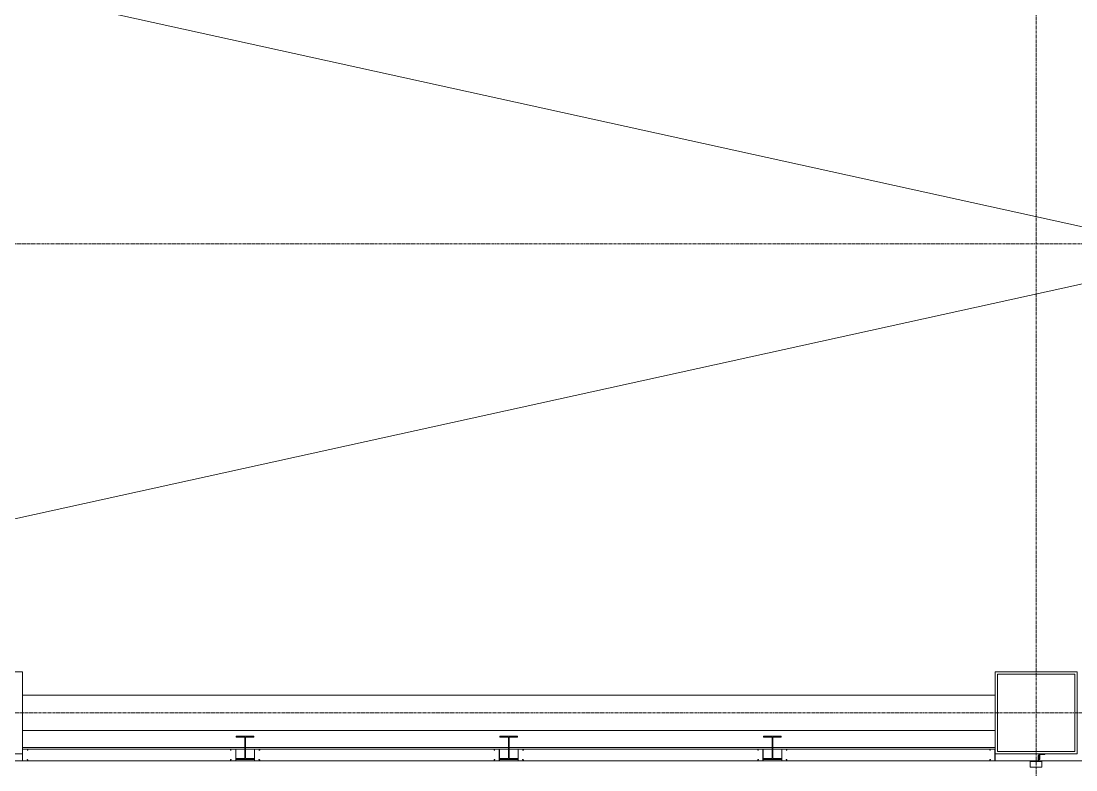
# Model space of a CAD drawing. Extents: x 73996 to 686888, y -9729 to 263202.
# Drawn here: x 481264 to 490266, y 172715 to 179104 of the extents above; entities that cross this region are included whole.
import ezdxf

# ---------------------------------------------------------------- set-up
doc = ezdxf.new("R2010")
doc.units = 0
doc.header["$LTSCALE"] = 20
doc.linetypes.add('Data Center Layout_L20$0$CENTER', pattern=[2, 1.25, -0.25, 0.25, -0.25])
for name, color, linetype, lineweight in [('Data Center Layout_L20$0$ARC', 252, 'Continuous', 0), ('Data Center Layout_L20$0$H-SIN', 252, 'Data Center Layout_L20$0$CENTER', 9), ('Data Center Layout_L20$0$K-SIN', 252, 'Data Center Layout_L20$0$CENTER', 9)]:
    doc.layers.add(name, color=color, linetype=linetype, lineweight=lineweight)

# ---------------------------------------------------------------- blocks, each defined once
blk = doc.blocks.new('Data Center Layout_L20$0$A$C80dc7663')
at = {"layer": 'Data Center Layout_L20$0$ARC'}
for p, q in [((517090.24, 147545.59), (549590.24, 140395.59)), ((517290.24, 140395.59), (549790.24, 147545.59)), ((523290.24, 140195.59), (531590.24, 140195.59)), ((523290.24, 139895.59), (531590.24, 139895.59)), ((531590.24, 139748.09), (523290.24, 139748.09)), ((531590.24, 139735.59), (523290.24, 139735.59)), ((540876.41, 139635.59), (517002.82, 139635.59))]:
    blk.add_line(p, q, dxfattribs=at)
for points in [[(522590.24, 139695.59), (522590.24, 140395.59), (523290.24, 140395.59), (523290.24, 139695.59)], [(531590.24, 139695.59), (531590.24, 140395.59), (532290.24, 140395.59), (532290.24, 139695.59)], [(531610.24, 139715.59), (531610.24, 140375.59), (532270.24, 140375.59), (532270.24, 139715.59)], [(525115.24, 139645.59), (525265.24, 139645.59), (525265.24, 139654.59), (525193.24, 139654.59), (525193.24, 139836.59), (525265.24, 139836.59), (525265.24, 139845.59), (525115.24, 139845.59), (525115.24, 139836.59), (525187.24, 139836.59), (525187.24, 139654.59), (525115.24, 139654.59)], [(527365.24, 139645.59), (527515.24, 139645.59), (527515.24, 139654.59), (527443.24, 139654.59), (527443.24, 139836.59), (527515.24, 139836.59), (527515.24, 139845.59), (527365.24, 139845.59), (527365.24, 139836.59), (527437.24, 139836.59), (527437.24, 139654.59), (527365.24, 139654.59)], [(529615.24, 139645.59), (529765.24, 139645.59), (529765.24, 139654.59), (529693.24, 139654.59), (529693.24, 139836.59), (529765.24, 139836.59), (529765.24, 139845.59), (529615.24, 139845.59), (529615.24, 139836.59), (529687.24, 139836.59), (529687.24, 139654.59), (529615.24, 139654.59)], [(531890.24, 139630.59), (531990.24, 139630.59), (531990.24, 139580.59), (531890.24, 139580.59)], [(531915.24, 139630.59), (531965.24, 139630.59), (531965.24, 139680.59), (531959.24, 139680.59), (531959.24, 139636.59), (531915.24, 139636.59)], [(531965.24, 139645.59), (531965.24, 139695.59), (532015.24, 139695.59), (532015.24, 139689.59), (531971.24, 139689.59), (531971.24, 139645.59)]]:
    blk.add_lwpolyline(points, close=True, dxfattribs=at)
for points in [[(523329.24, 139726.39), (523333.64, 139726.39, 0.4142136), (523334.44, 139727.19), (523334.44, 139733.99, 0.4142136), (523333.64, 139734.79), (523291.84, 139734.79, 0.4142136), (523291.04, 139733.99), (523291.04, 139637.19, 0.4142136), (523291.84, 139636.39), (523333.64, 139636.39, 0.4142136), (523334.44, 139637.19), (523334.44, 139643.99, 0.4142136), (523333.64, 139644.79), (523329.24, 139644.79), (523329.24, 139645.59), (523333.64, 139645.59, -0.4142136), (523335.24, 139643.99), (523335.24, 139637.19, -0.4142136), (523333.64, 139635.59), (523291.84, 139635.59, -0.4142136), (523290.24, 139637.19), (523290.24, 139733.99, -0.4142136), (523291.84, 139735.59), (523333.64, 139735.59, -0.4142136), (523335.24, 139733.99), (523335.24, 139727.19, -0.4142136), (523333.64, 139725.59), (523329.24, 139725.59)], [(525071.69, 139726.39), (525067.29, 139726.39, -0.4142136), (525066.49, 139727.19), (525066.49, 139733.99, -0.4142136), (525067.29, 139734.79), (525109.09, 139734.79, -0.4142136), (525109.89, 139733.99), (525109.89, 139637.19, -0.4142136), (525109.09, 139636.39), (525067.29, 139636.39, -0.4142136), (525066.49, 139637.19), (525066.49, 139643.99, -0.4142136), (525067.29, 139644.79), (525071.69, 139644.79), (525071.69, 139645.59), (525067.29, 139645.59, 0.4142136), (525065.69, 139643.99), (525065.69, 139637.19, 0.4142136), (525067.29, 139635.59), (525109.09, 139635.59, 0.4142136), (525110.69, 139637.19), (525110.69, 139733.99, 0.4142136), (525109.09, 139735.59), (525067.29, 139735.59, 0.4142136), (525065.69, 139733.99), (525065.69, 139727.19, 0.4142136), (525067.29, 139725.59), (525071.69, 139725.59)], [(525308.8, 139726.39), (525313.2, 139726.39, 0.4142136), (525314, 139727.19), (525314, 139733.99, 0.4142136), (525313.2, 139734.79), (525271.4, 139734.79, 0.4142136), (525270.6, 139733.99), (525270.6, 139637.19, 0.4142136), (525271.4, 139636.39), (525313.2, 139636.39, 0.4142136), (525314, 139637.19), (525314, 139643.99, 0.4142136), (525313.2, 139644.79), (525308.8, 139644.79), (525308.8, 139645.59), (525313.2, 139645.59, -0.4142136), (525314.8, 139643.99), (525314.8, 139637.19, -0.4142136), (525313.2, 139635.59), (525271.4, 139635.59, -0.4142136), (525269.8, 139637.19), (525269.8, 139733.99, -0.4142136), (525271.4, 139735.59), (525313.2, 139735.59, -0.4142136), (525314.8, 139733.99), (525314.8, 139727.19, -0.4142136), (525313.2, 139725.59), (525308.8, 139725.59)], [(527321.69, 139726.39), (527317.29, 139726.39, -0.4142136), (527316.49, 139727.19), (527316.49, 139733.99, -0.4142136), (527317.29, 139734.79), (527359.09, 139734.79, -0.4142136), (527359.89, 139733.99), (527359.89, 139637.19, -0.4142136), (527359.09, 139636.39), (527317.29, 139636.39, -0.4142136), (527316.49, 139637.19), (527316.49, 139643.99, -0.4142136), (527317.29, 139644.79), (527321.69, 139644.79), (527321.69, 139645.59), (527317.29, 139645.59, 0.4142136), (527315.69, 139643.99), (527315.69, 139637.19, 0.4142136), (527317.29, 139635.59), (527359.09, 139635.59, 0.4142136), (527360.69, 139637.19), (527360.69, 139733.99, 0.4142136), (527359.09, 139735.59), (527317.29, 139735.59, 0.4142136), (527315.69, 139733.99), (527315.69, 139727.19, 0.4142136), (527317.29, 139725.59), (527321.69, 139725.59)], [(527558.8, 139726.39), (527563.2, 139726.39, 0.4142136), (527564, 139727.19), (527564, 139733.99, 0.4142136), (527563.2, 139734.79), (527521.4, 139734.79, 0.4142136), (527520.6, 139733.99), (527520.6, 139637.19, 0.4142136), (527521.4, 139636.39), (527563.2, 139636.39, 0.4142136), (527564, 139637.19), (527564, 139643.99, 0.4142136), (527563.2, 139644.79), (527558.8, 139644.79), (527558.8, 139645.59), (527563.2, 139645.59, -0.4142136), (527564.8, 139643.99), (527564.8, 139637.19, -0.4142136), (527563.2, 139635.59), (527521.4, 139635.59, -0.4142136), (527519.8, 139637.19), (527519.8, 139733.99, -0.4142136), (527521.4, 139735.59), (527563.2, 139735.59, -0.4142136), (527564.8, 139733.99), (527564.8, 139727.19, -0.4142136), (527563.2, 139725.59), (527558.8, 139725.59)], [(529571.69, 139726.39), (529567.29, 139726.39, -0.4142136), (529566.49, 139727.19), (529566.49, 139733.99, -0.4142136), (529567.29, 139734.79), (529609.09, 139734.79, -0.4142136), (529609.89, 139733.99), (529609.89, 139637.19, -0.4142136), (529609.09, 139636.39), (529567.29, 139636.39, -0.4142136), (529566.49, 139637.19), (529566.49, 139643.99, -0.4142136), (529567.29, 139644.79), (529571.69, 139644.79), (529571.69, 139645.59), (529567.29, 139645.59, 0.4142136), (529565.69, 139643.99), (529565.69, 139637.19, 0.4142136), (529567.29, 139635.59), (529609.09, 139635.59, 0.4142136), (529610.69, 139637.19), (529610.69, 139733.99, 0.4142136), (529609.09, 139735.59), (529567.29, 139735.59, 0.4142136), (529565.69, 139733.99), (529565.69, 139727.19, 0.4142136), (529567.29, 139725.59), (529571.69, 139725.59)], [(529808.8, 139726.39), (529813.2, 139726.39, 0.4142136), (529814, 139727.19), (529814, 139733.99, 0.4142136), (529813.2, 139734.79), (529771.4, 139734.79, 0.4142136), (529770.6, 139733.99), (529770.6, 139637.19, 0.4142136), (529771.4, 139636.39), (529813.2, 139636.39, 0.4142136), (529814, 139637.19), (529814, 139643.99, 0.4142136), (529813.2, 139644.79), (529808.8, 139644.79), (529808.8, 139645.59), (529813.2, 139645.59, -0.4142136), (529814.8, 139643.99), (529814.8, 139637.19, -0.4142136), (529813.2, 139635.59), (529771.4, 139635.59, -0.4142136), (529769.8, 139637.19), (529769.8, 139733.99, -0.4142136), (529771.4, 139735.59), (529813.2, 139735.59, -0.4142136), (529814.8, 139733.99), (529814.8, 139727.19, -0.4142136), (529813.2, 139725.59), (529808.8, 139725.59)], [(531551.24, 139726.39), (531546.84, 139726.39, -0.4142136), (531546.04, 139727.19), (531546.04, 139733.99, -0.4142136), (531546.84, 139734.79), (531588.64, 139734.79, -0.4142136), (531589.44, 139733.99), (531589.44, 139637.19, -0.4142136), (531588.64, 139636.39), (531546.84, 139636.39, -0.4142136), (531546.04, 139637.19), (531546.04, 139643.99, -0.4142136), (531546.84, 139644.79), (531551.24, 139644.79), (531551.24, 139645.59), (531546.84, 139645.59, 0.4142136), (531545.24, 139643.99), (531545.24, 139637.19, 0.4142136), (531546.84, 139635.59), (531588.64, 139635.59, 0.4142136), (531590.24, 139637.19), (531590.24, 139733.99, 0.4142136), (531588.64, 139735.59), (531546.84, 139735.59, 0.4142136), (531545.24, 139733.99), (531545.24, 139727.19, 0.4142136), (531546.84, 139725.59), (531551.24, 139725.59)]]:
    blk.add_lwpolyline(points, format="xyb", close=True, dxfattribs=at)
at = {"layer": 'Data Center Layout_L20$0$H-SIN'}
for p, q in [((531940.24, 124521.53), (531940.24, 230045.59)), ((294307.41, 140045.59), (588940.24, 140045.59))]:
    blk.add_line(p, q, dxfattribs=at)
at = {"layer": 'Data Center Layout_L20$0$K-SIN'}
blk.add_line((309694.58, 144045.59), (588940.24, 144045.59), dxfattribs=at)
blk = doc.blocks.new('Data Center Layout_L20')
blk.add_blockref('Data Center Layout_L20$0$A$C80dc7663', (-42014.7, 33156.7))

msp = doc.modelspace()

# ---------------------------------------------------------------- block references
msp.add_blockref('Data Center Layout_L20', (0, 0))

doc.saveas('drawing.dxf')
